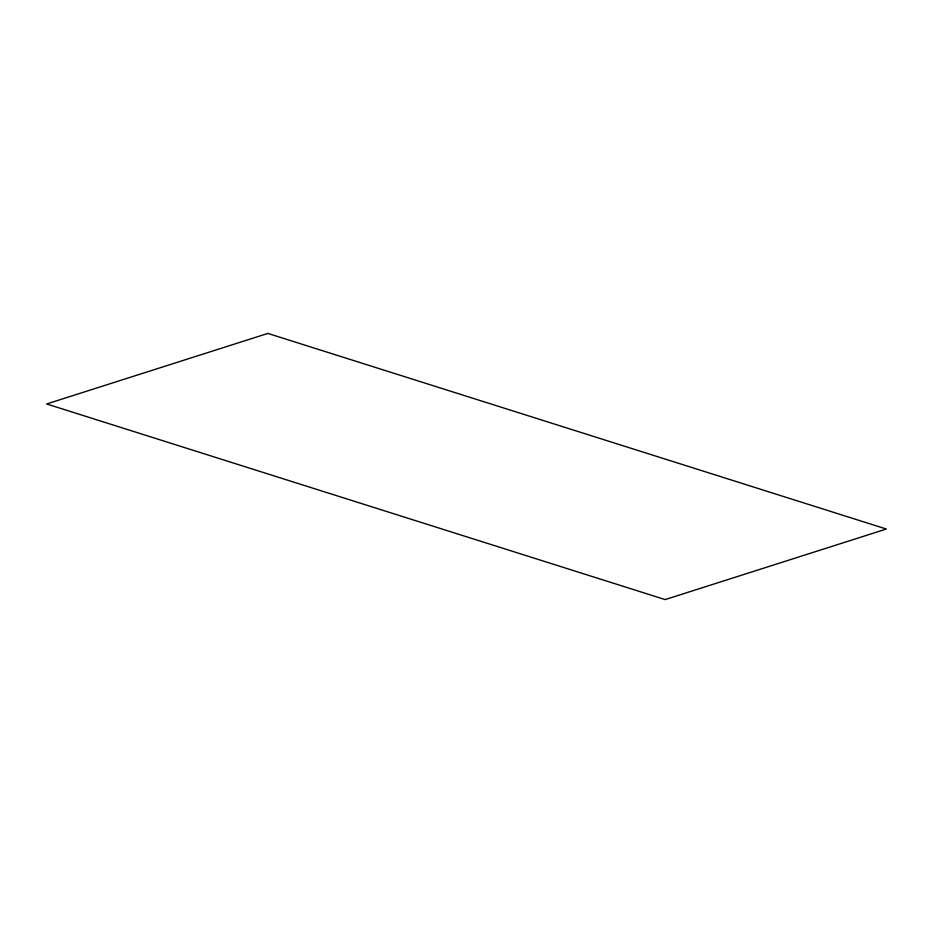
<?xml version="1.0" encoding="UTF-8"?>
<svg xmlns="http://www.w3.org/2000/svg" width="933" height="933" viewBox="0 0 933 933"><rect width="100%" height="100%" fill="white"/><g stroke="black" fill="none" stroke-linecap="round" stroke-linejoin="round"><path stroke-width="1.4" d="M267.864 333.419L46.65 403.966L665.136 599.581L886.35 529.034L267.864 333.419"/></g></svg>
